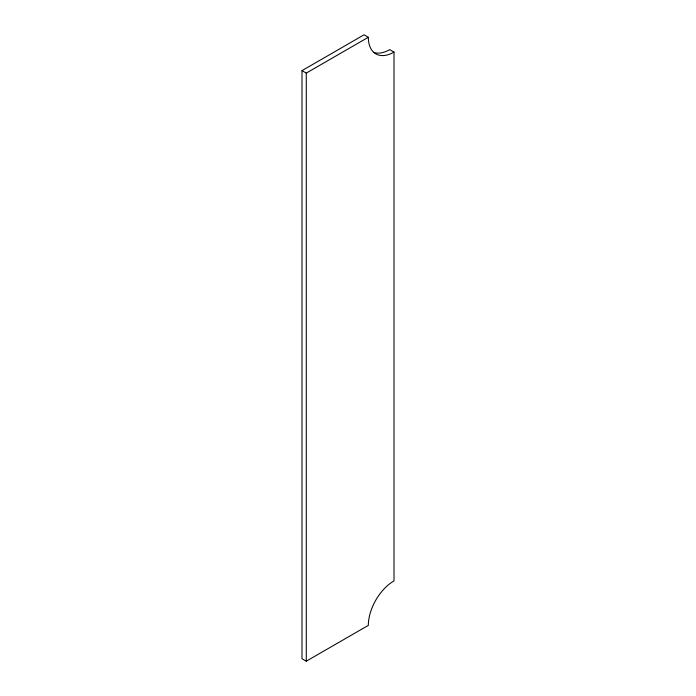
<?xml version="1.0" encoding="UTF-8"?>
<svg xmlns="http://www.w3.org/2000/svg" width="696" height="696" viewBox="0 0 696 696"><rect width="100%" height="100%" fill="white"/><g stroke="black" fill="none" stroke-linecap="round" stroke-linejoin="round"><path stroke-width="1.04" d="M301.994 70.627L364.051 34.8L368.332 37.271A36.314 20.967 -60 0 0 394.006 52.096L394.006 580.89A36.314 20.967 -60 0 0 368.332 625.373L306.275 661.2L301.994 658.729L301.994 70.627L306.275 73.097L368.332 37.271M394.006 52.096L389.725 49.625A36.314 20.967 -60 0 1 373.421 52.296M306.275 73.097L306.275 661.2"/></g></svg>
